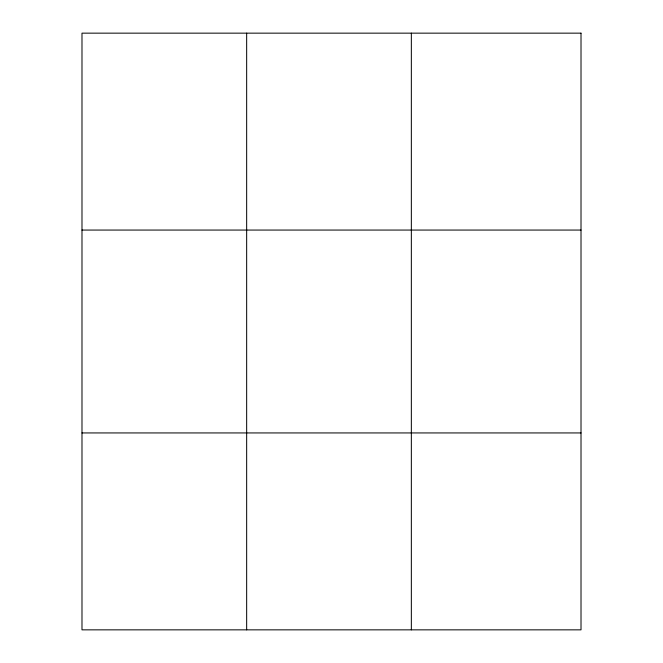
<?xml version="1.0" encoding="UTF-8"?>
<svg xmlns="http://www.w3.org/2000/svg" width="663" height="663" viewBox="0 0 663 663"><rect width="100%" height="100%" fill="white"/><g stroke="black" fill="none" stroke-linecap="round" stroke-linejoin="round"><path stroke-width="0.99" d="M246.661 629.85L246.661 33.15M411.342 629.85L411.342 33.15M81.988 230.061L581.012 230.061M81.988 432.939L581.012 432.939M581.012 33.15L581.012 629.85L81.988 629.85L81.988 33.15L581.012 33.15"/></g></svg>
